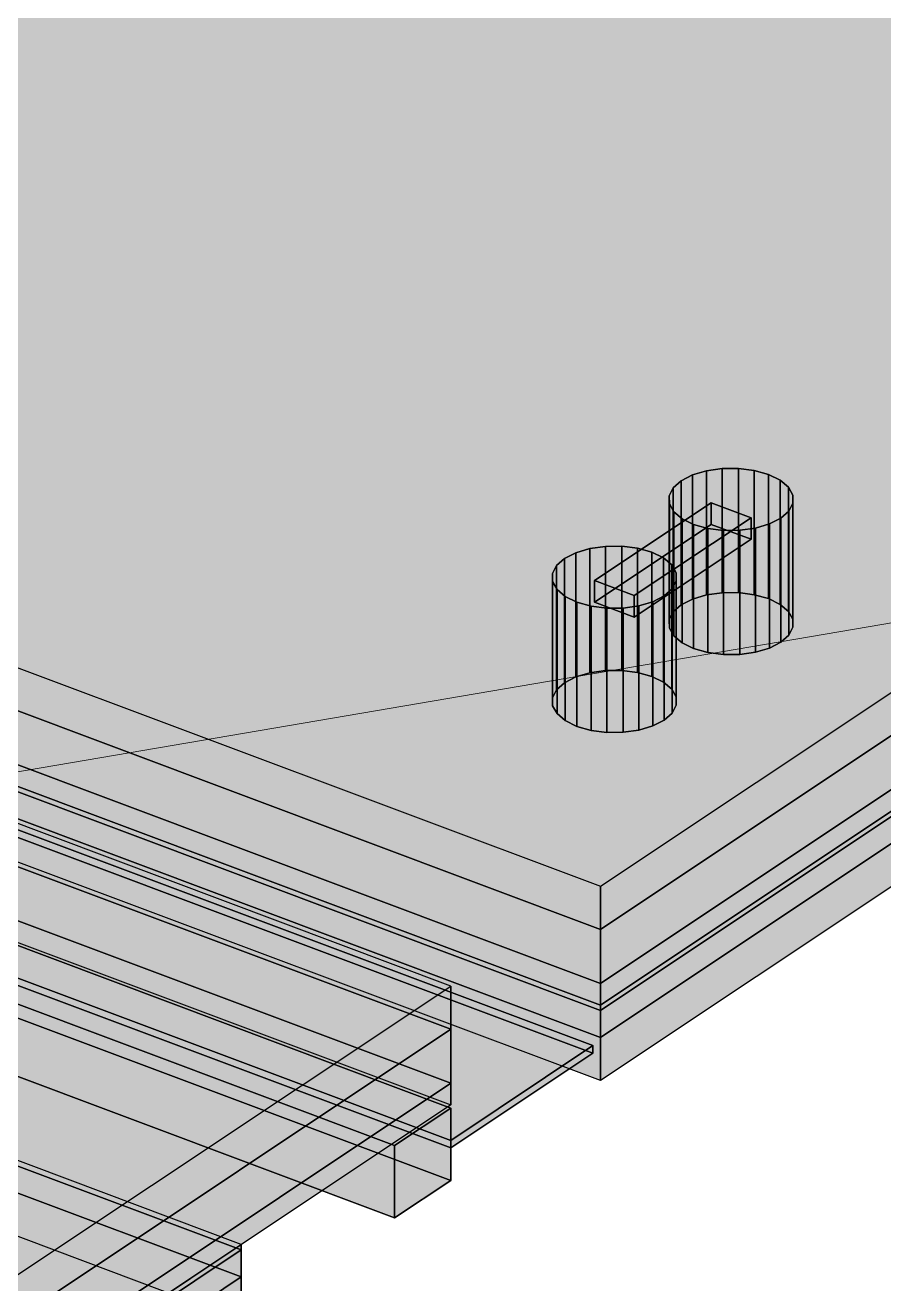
# Model space of a CAD drawing. Header units: millimetres. Extents: x 50 to 612415, y 2 to 4150.
# Drawn here: x 482185.7 to 482294.6, y 2358.4 to 2518 of the extents above; entities that cross this region are included whole.
import ezdxf

# ---------------------------------------------------------------- set-up
doc = ezdxf.new("R2010")
doc.units = ezdxf.units.MM
for name, color, linetype, lineweight in [('DIM', 7, 'Continuous', 13), ('HATCH', 8, 'Continuous', 9), ('OUTLINE', 7, 'Continuous', 25)]:
    doc.layers.add(name, color=color, linetype=linetype, lineweight=lineweight)

msp = doc.modelspace()

# ---------------------------------------------------------------- hatches: boundary and pattern name
at = {"layer": 'HATCH', "true_color": 0xccae87}
for points in [[(482298.283, 2725.114), (482068.857, 2479.976), (482315.568, 2446.764)], [(482315.568, 2441.286), (482068.857, 2474.497), (482298.283, 2719.636)], [(482300.534, 2717.001), (482057.131, 2475.999), (482670.601, 2511.306)], [(482300.534, 2710.153), (482057.131, 2469.151), (482670.601, 2504.458)], [(482670.601, 2504.458), (482057.131, 2469.151), (482300.534, 2710.153)], [(482300.534, 2707.413), (482057.131, 2466.412), (482670.601, 2501.719)], [(482670.601, 2501.719), (482057.131, 2466.412), (482300.534, 2707.413)], [(482300.534, 2706.729), (482057.131, 2465.727), (482670.601, 2501.034)], [(482670.601, 2501.034), (482057.131, 2465.727), (482300.534, 2706.729)], [(482300.534, 2703.305), (482057.131, 2462.303), (482670.601, 2497.61)], [(482670.601, 2497.61), (482057.131, 2462.303), (482300.534, 2703.305)], [(482670.601, 2492.132), (482057.131, 2456.825), (482300.534, 2697.826)], [(482057.131, 2475.999), (482668.613, 2511.028), (482670.601, 2511.306)], [(482057.131, 2475.999), (482666.837, 2510.502), (482668.613, 2511.028)], [(482057.131, 2475.999), (482665.393, 2509.764), (482666.837, 2510.502)], [(482664.381, 2508.865), (482665.393, 2509.764), (482057.131, 2475.999)], [(482664.381, 2508.865), (482057.131, 2475.999), (482059.194, 2476.078)], [(482664.381, 2508.865), (482059.194, 2476.078), (482061.259, 2476.022)], [(482664.381, 2508.865), (482061.259, 2476.022), (482063.293, 2475.831)], [(482664.381, 2508.865), (482063.293, 2475.831), (482065.259, 2475.51)], [(482664.381, 2508.865), (482065.259, 2475.51), (482067.124, 2475.062)], [(482664.381, 2508.865), (482067.124, 2475.062), (482068.857, 2474.497)], [(482663.869, 2507.865), (482664.381, 2508.865), (482068.857, 2474.497)], [(482663.869, 2507.865), (482068.857, 2474.497), (482315.568, 2441.286)], [(482057.131, 2469.151), (482668.613, 2504.18), (482670.601, 2504.458)], [(482670.601, 2504.458), (482668.613, 2504.18), (482057.131, 2469.151)], [(482057.131, 2469.151), (482666.837, 2503.654), (482668.613, 2504.18)], [(482668.613, 2504.18), (482666.837, 2503.654), (482057.131, 2469.151)], [(482057.131, 2469.151), (482665.393, 2502.916), (482666.837, 2503.654)], [(482666.837, 2503.654), (482665.393, 2502.916), (482057.131, 2469.151)], [(482664.381, 2502.017), (482665.393, 2502.916), (482057.131, 2469.151)], [(482057.131, 2469.151), (482665.393, 2502.916), (482664.381, 2502.017)], [(482664.381, 2502.017), (482057.131, 2469.151), (482059.194, 2469.23)], [(482059.194, 2469.23), (482057.131, 2469.151), (482664.381, 2502.017)], [(482057.131, 2466.412), (482668.613, 2501.441), (482670.601, 2501.719)], [(482670.601, 2501.719), (482668.613, 2501.441), (482057.131, 2466.412)], [(482061.259, 2469.174), (482059.194, 2469.23), (482664.381, 2502.017)], [(482664.381, 2502.017), (482059.194, 2469.23), (482061.259, 2469.174)], [(482063.293, 2468.983), (482061.259, 2469.174), (482664.381, 2502.017)], [(482664.381, 2502.017), (482061.259, 2469.174), (482063.293, 2468.983)], [(482664.381, 2502.017), (482063.293, 2468.983), (482065.259, 2468.662)], [(482065.259, 2468.662), (482063.293, 2468.983), (482664.381, 2502.017)], [(482664.381, 2502.017), (482065.259, 2468.662), (482067.124, 2468.214)], [(482067.124, 2468.214), (482065.259, 2468.662), (482664.381, 2502.017)], [(482664.381, 2502.017), (482067.124, 2468.214), (482068.857, 2467.649)], [(482068.857, 2467.649), (482067.124, 2468.214), (482664.381, 2502.017)], [(482663.869, 2501.017), (482664.381, 2502.017), (482068.857, 2467.649)], [(482068.857, 2467.649), (482664.381, 2502.017), (482663.869, 2501.017)], [(482057.131, 2466.412), (482666.837, 2500.915), (482668.613, 2501.441)], [(482668.613, 2501.441), (482666.837, 2500.915), (482057.131, 2466.412)], [(482057.131, 2465.727), (482668.613, 2500.756), (482670.601, 2501.034)], [(482670.601, 2501.034), (482668.613, 2500.756), (482057.131, 2465.727)], [(482057.131, 2466.412), (482665.393, 2500.177), (482666.837, 2500.915)], [(482666.837, 2500.915), (482665.393, 2500.177), (482057.131, 2466.412)], [(482057.131, 2465.727), (482666.837, 2500.23), (482668.613, 2500.756)], [(482668.613, 2500.756), (482666.837, 2500.23), (482057.131, 2465.727)], [(482057.131, 2465.727), (482665.393, 2499.492), (482666.837, 2500.23)], [(482666.837, 2500.23), (482665.393, 2499.492), (482057.131, 2465.727)], [(482664.381, 2499.278), (482665.393, 2500.177), (482057.131, 2466.412)], [(482057.131, 2466.412), (482665.393, 2500.177), (482664.381, 2499.278)], [(482663.869, 2501.017), (482068.857, 2467.649), (482315.568, 2434.438)], [(482315.568, 2434.438), (482068.857, 2467.649), (482663.869, 2501.017)], [(482664.381, 2498.593), (482665.393, 2499.492), (482057.131, 2465.727)], [(482057.131, 2465.727), (482665.393, 2499.492), (482664.381, 2498.593)], [(482664.381, 2499.278), (482057.131, 2466.412), (482059.194, 2466.491)], [(482059.194, 2466.491), (482057.131, 2466.412), (482664.381, 2499.278)], [(482664.381, 2498.593), (482057.131, 2465.727), (482059.194, 2465.806)], [(482059.194, 2465.806), (482057.131, 2465.727), (482664.381, 2498.593)], [(482061.259, 2466.435), (482059.194, 2466.491), (482664.381, 2499.278)], [(482664.381, 2499.278), (482059.194, 2466.491), (482061.259, 2466.435)], [(482061.259, 2465.75), (482059.194, 2465.806), (482664.381, 2498.593)], [(482664.381, 2498.593), (482059.194, 2465.806), (482061.259, 2465.75)], [(482063.293, 2466.244), (482061.259, 2466.435), (482664.381, 2499.278)], [(482664.381, 2499.278), (482061.259, 2466.435), (482063.293, 2466.244)], [(482063.293, 2465.559), (482061.259, 2465.75), (482664.381, 2498.593)], [(482664.381, 2498.593), (482061.259, 2465.75), (482063.293, 2465.559)], [(482664.381, 2499.278), (482063.293, 2466.244), (482065.259, 2465.922)], [(482065.259, 2465.922), (482063.293, 2466.244), (482664.381, 2499.278)], [(482664.381, 2498.593), (482063.293, 2465.559), (482065.259, 2465.238)], [(482065.259, 2465.238), (482063.293, 2465.559), (482664.381, 2498.593)], [(482664.381, 2499.278), (482065.259, 2465.922), (482067.124, 2465.475)], [(482067.124, 2465.475), (482065.259, 2465.922), (482664.381, 2499.278)], [(482664.381, 2498.593), (482065.259, 2465.238), (482067.124, 2464.79)], [(482067.124, 2464.79), (482065.259, 2465.238), (482664.381, 2498.593)], [(482664.381, 2499.278), (482067.124, 2465.475), (482068.857, 2464.91)], [(482068.857, 2464.91), (482067.124, 2465.475), (482664.381, 2499.278)], [(482664.381, 2498.593), (482067.124, 2464.79), (482068.857, 2464.225)], [(482068.857, 2464.225), (482067.124, 2464.79), (482664.381, 2498.593)], [(482068.857, 2464.91), (482664.381, 2499.278), (482663.869, 2498.278)], [(482664.381, 2499.278), (482068.857, 2464.91), (482315.568, 2431.699)], [(482664.381, 2498.593), (482068.857, 2464.225), (482315.568, 2431.014)], [(482315.568, 2431.014), (482068.857, 2464.225), (482664.381, 2498.593)], [(482057.131, 2462.303), (482668.613, 2497.332), (482670.601, 2497.61)], [(482670.601, 2497.61), (482668.613, 2497.332), (482057.131, 2462.303)], [(482057.131, 2462.303), (482666.837, 2496.806), (482668.613, 2497.332)], [(482668.613, 2497.332), (482666.837, 2496.806), (482057.131, 2462.303)], [(482315.568, 2431.699), (482068.857, 2464.91), (482663.869, 2498.278)], [(482057.131, 2462.303), (482665.393, 2496.068), (482666.837, 2496.806)], [(482666.837, 2496.806), (482665.393, 2496.068), (482057.131, 2462.303)], [(482664.381, 2495.169), (482665.393, 2496.068), (482057.131, 2462.303)], [(482057.131, 2462.303), (482665.393, 2496.068), (482664.381, 2495.169)], [(482664.381, 2495.169), (482057.131, 2462.303), (482059.194, 2462.382)], [(482059.194, 2462.382), (482057.131, 2462.303), (482664.381, 2495.169)], [(482061.259, 2462.326), (482059.194, 2462.382), (482664.381, 2495.169)], [(482664.381, 2495.169), (482059.194, 2462.382), (482061.259, 2462.326)], [(482063.293, 2462.135), (482061.259, 2462.326), (482664.381, 2495.169)], [(482664.381, 2495.169), (482061.259, 2462.326), (482063.293, 2462.135)], [(482664.381, 2495.169), (482063.293, 2462.135), (482065.259, 2461.814)], [(482065.259, 2461.814), (482063.293, 2462.135), (482664.381, 2495.169)], [(482664.381, 2495.169), (482065.259, 2461.814), (482067.124, 2461.366)], [(482067.124, 2461.366), (482065.259, 2461.814), (482664.381, 2495.169)], [(482664.381, 2495.169), (482067.124, 2461.366), (482068.857, 2460.801)], [(482068.857, 2460.801), (482067.124, 2461.366), (482664.381, 2495.169)], [(482664.381, 2495.169), (482068.857, 2460.801), (482315.568, 2427.59)], [(482315.568, 2427.59), (482068.857, 2460.801), (482664.381, 2495.169)], [(482670.601, 2492.132), (482668.613, 2491.854), (482057.131, 2456.825)], [(482668.613, 2491.854), (482666.837, 2491.328), (482057.131, 2456.825)], [(482666.837, 2491.328), (482665.393, 2490.59), (482057.131, 2456.825)], [(482057.131, 2456.825), (482665.393, 2490.59), (482664.381, 2489.69)], [(482059.194, 2456.904), (482057.131, 2456.825), (482664.381, 2489.69)], [(482061.259, 2456.847), (482059.194, 2456.904), (482664.381, 2489.69)], [(482063.293, 2456.657), (482061.259, 2456.847), (482664.381, 2489.69)], [(482065.259, 2456.335), (482063.293, 2456.657), (482664.381, 2489.69)], [(482067.124, 2455.888), (482065.259, 2456.335), (482664.381, 2489.69)], [(482068.857, 2455.323), (482067.124, 2455.888), (482664.381, 2489.69)], [(482315.568, 2422.112), (482068.857, 2455.323), (482664.381, 2489.69)], [(482068.857, 2479.976), (482258.635, 2408.809), (482315.568, 2446.764)], [(482068.857, 2474.497), (482258.635, 2403.33), (482315.568, 2441.286)], [(482315.568, 2441.286), (482258.635, 2403.33), (482068.857, 2474.497)], [(482182.724, 2358.201), (482239.657, 2396.157), (482049.879, 2467.324)], [(482068.857, 2467.649), (482258.635, 2396.482), (482315.568, 2434.438)], [(482315.568, 2434.438), (482258.635, 2396.482), (482068.857, 2467.649)], [(482068.857, 2464.91), (482258.635, 2393.743), (482315.568, 2431.699)], [(482315.568, 2431.699), (482258.635, 2393.743), (482068.857, 2464.91)], [(482068.857, 2464.225), (482258.635, 2393.058), (482315.568, 2431.014)], [(482315.568, 2431.014), (482258.635, 2393.058), (482068.857, 2464.225)], [(482182.724, 2352.723), (482239.657, 2390.678), (482049.879, 2461.845)], [(482049.879, 2461.845), (482239.657, 2390.678), (482182.724, 2352.723)], [(482068.857, 2460.801), (482258.635, 2389.634), (482315.568, 2427.59)], [(482315.568, 2427.59), (482258.635, 2389.634), (482068.857, 2460.801)], [(482182.724, 2345.875), (482239.657, 2383.83), (482049.879, 2454.997)], [(482049.879, 2454.997), (482239.657, 2383.83), (482182.724, 2345.875)], [(482315.568, 2422.112), (482258.635, 2384.156), (482068.857, 2455.323)], [(482049.879, 2452.258), (482239.657, 2381.091), (482182.724, 2343.136)], [(482182.724, 2343.136), (482213.088, 2363.379), (482010.658, 2439.29)], [(482182.724, 2342.451), (482213.088, 2362.694), (482010.658, 2438.605)], [(482010.658, 2438.605), (482213.088, 2362.694), (482182.724, 2342.451)], [(482182.724, 2339.027), (482213.088, 2359.27), (482010.658, 2435.181)], [(482010.658, 2435.181), (482213.088, 2359.27), (482182.724, 2339.027)], [(482010.658, 2429.703), (482213.088, 2353.791), (482182.724, 2333.548)]]:
    msp.add_hatch(color=43, dxfattribs=at).paths.add_polyline_path(points)
at = {"layer": 'HATCH', "true_color": 0xc0a47f}
for points in [[(482258.635, 2403.33), (482068.857, 2474.497), (482068.857, 2479.976), (482258.635, 2408.809)], [(482258.635, 2396.482), (482068.857, 2467.649), (482068.857, 2474.497), (482258.635, 2403.33)], [(482049.879, 2461.845), (482239.657, 2390.678), (482239.657, 2396.157), (482049.879, 2467.324)], [(482258.635, 2393.743), (482068.857, 2464.91), (482068.857, 2467.649), (482258.635, 2396.482)], [(482258.635, 2393.058), (482068.857, 2464.225), (482068.857, 2464.91), (482258.635, 2393.743)], [(482258.635, 2389.634), (482068.857, 2460.801), (482068.857, 2464.225), (482258.635, 2393.058)], [(482049.879, 2454.997), (482239.657, 2383.83), (482239.657, 2390.678), (482049.879, 2461.845)], [(482258.635, 2384.156), (482068.857, 2455.323), (482068.857, 2460.801), (482258.635, 2389.634)], [(482049.879, 2452.258), (482239.657, 2381.091), (482239.657, 2383.83), (482049.879, 2454.997)], [(482010.658, 2438.605), (482213.088, 2362.694), (482213.088, 2363.379), (482010.658, 2439.29)], [(482010.658, 2435.181), (482213.088, 2359.27), (482213.088, 2362.694), (482010.658, 2438.605)], [(482010.658, 2429.703), (482213.088, 2353.791), (482213.088, 2359.27), (482010.658, 2435.181)]]:
    msp.add_hatch(color=33, dxfattribs=at).paths.add_polyline_path(points)
at = {"layer": 'HATCH', "true_color": 0xb7bcc0}
for points in [[(482055.256, 2464.502), (482037.227, 2452.483), (482239.657, 2376.572)], [(482239.657, 2375.613), (482037.227, 2451.524), (482055.256, 2463.543)], [(482055.256, 2464.502), (482239.657, 2376.572), (482257.686, 2388.591)], [(482257.686, 2387.632), (482239.657, 2375.613), (482055.256, 2463.543)], [(482278.315, 2454.239), (482274.091, 2461.788), (482272.103, 2461.51)], [(482278.315, 2454.239), (482276.155, 2461.8), (482274.091, 2461.788)], [(482278.315, 2454.239), (482278.154, 2461.544), (482276.155, 2461.8)], [(482278.315, 2454.239), (482268.883, 2460.247), (482267.871, 2459.347)], [(482278.315, 2454.239), (482270.326, 2460.985), (482268.883, 2460.247)], [(482278.315, 2454.239), (482272.103, 2461.51), (482270.326, 2460.985)], [(482278.315, 2454.239), (482279.953, 2461.037), (482278.154, 2461.544)], [(482278.315, 2454.239), (482281.429, 2460.316), (482279.953, 2461.037)], [(482278.315, 2454.239), (482282.481, 2459.428), (482281.429, 2460.316)], [(482278.315, 2454.239), (482267.871, 2459.347), (482267.358, 2458.347)], [(482278.315, 2454.239), (482283.037, 2458.434), (482282.481, 2459.428)], [(482272.679, 2457.454), (482257.876, 2447.585), (482262.937, 2445.688)], [(482272.679, 2457.454), (482262.937, 2445.688), (482277.739, 2455.556)], [(482278.315, 2454.239), (482267.358, 2458.347), (482267.381, 2457.315)], [(482278.315, 2454.239), (482267.381, 2457.315), (482267.937, 2456.321)], [(482278.315, 2454.239), (482283.06, 2457.402), (482283.037, 2458.434)], [(482278.315, 2454.239), (482282.547, 2456.402), (482283.06, 2457.402)], [(482037.227, 2456.592), (482030.11, 2451.847), (482232.54, 2375.936)], [(482037.227, 2456.592), (482232.54, 2375.936), (482239.657, 2380.68)], [(482278.315, 2454.239), (482267.937, 2456.321), (482268.989, 2455.433)], [(482278.315, 2454.239), (482268.989, 2455.433), (482270.464, 2454.712)], [(482278.315, 2454.239), (482281.535, 2455.502), (482282.547, 2456.402)], [(482278.315, 2454.239), (482280.091, 2454.764), (482281.535, 2455.502)], [(482262.937, 2442.948), (482257.876, 2444.846), (482272.679, 2454.715)], [(482277.739, 2452.817), (482262.937, 2442.948), (482272.679, 2454.715)], [(482278.315, 2454.239), (482270.464, 2454.712), (482272.263, 2454.205)], [(482278.315, 2454.239), (482272.263, 2454.205), (482274.263, 2453.949)], [(482278.315, 2454.239), (482274.263, 2453.949), (482276.327, 2453.961)], [(482263.512, 2444.37), (482255.524, 2451.116), (482254.08, 2450.378)], [(482263.512, 2444.37), (482257.3, 2451.642), (482255.524, 2451.116)], [(482263.512, 2444.37), (482259.288, 2451.92), (482257.3, 2451.642)], [(482263.512, 2444.37), (482261.352, 2451.931), (482259.288, 2451.92)], [(482263.512, 2444.37), (482263.352, 2451.675), (482261.352, 2451.931)], [(482263.512, 2444.37), (482265.151, 2451.169), (482263.352, 2451.675)], [(482263.512, 2444.37), (482266.626, 2450.447), (482265.151, 2451.169)], [(482263.512, 2444.37), (482253.068, 2449.479), (482252.556, 2448.479)], [(482263.512, 2444.37), (482254.08, 2450.378), (482253.068, 2449.479)], [(482263.512, 2444.37), (482267.678, 2449.559), (482266.626, 2450.447)], [(482263.512, 2444.37), (482268.234, 2448.565), (482267.678, 2449.559)], [(482232.54, 2366.76), (482030.11, 2442.671), (482037.227, 2447.415)], [(482239.657, 2371.504), (482232.54, 2366.76), (482037.227, 2447.415)], [(482263.512, 2444.37), (482252.556, 2448.479), (482252.578, 2447.447)], [(482263.512, 2444.37), (482252.578, 2447.447), (482253.134, 2446.453)], [(482263.512, 2444.37), (482268.257, 2447.533), (482268.234, 2448.565)], [(482263.512, 2444.37), (482267.745, 2446.533), (482268.257, 2447.533)], [(482263.512, 2444.37), (482253.134, 2446.453), (482254.186, 2445.565)], [(482263.512, 2444.37), (482266.732, 2445.634), (482267.745, 2446.533)], [(482272.103, 2445.76), (482274.091, 2446.038), (482278.315, 2438.488)], [(482274.091, 2446.038), (482276.155, 2446.049), (482278.315, 2438.488)], [(482276.155, 2446.049), (482278.154, 2445.793), (482278.315, 2438.488)], [(482278.154, 2445.793), (482279.953, 2445.287), (482278.315, 2438.488)], [(482263.512, 2444.37), (482254.186, 2445.565), (482255.662, 2444.843)], [(482263.512, 2444.37), (482255.662, 2444.843), (482257.461, 2444.337)], [(482263.512, 2444.37), (482257.461, 2444.337), (482259.46, 2444.081)], [(482263.512, 2444.37), (482259.46, 2444.081), (482261.524, 2444.092)], [(482263.512, 2444.37), (482265.289, 2444.896), (482266.732, 2445.634)], [(482267.871, 2443.597), (482268.883, 2444.496), (482278.315, 2438.488)], [(482268.883, 2444.496), (482270.326, 2445.234), (482278.315, 2438.488)], [(482270.326, 2445.234), (482272.103, 2445.76), (482278.315, 2438.488)], [(482279.953, 2445.287), (482281.429, 2444.565), (482278.315, 2438.488)], [(482281.429, 2444.565), (482282.481, 2443.677), (482278.315, 2438.488)], [(482267.358, 2442.597), (482267.871, 2443.597), (482278.315, 2438.488)], [(482267.381, 2441.565), (482267.358, 2442.597), (482278.315, 2438.488)], [(482282.481, 2443.677), (482283.037, 2442.683), (482278.315, 2438.488)], [(482283.037, 2442.683), (482283.06, 2441.651), (482278.315, 2438.488)], [(482267.937, 2440.571), (482267.381, 2441.565), (482278.315, 2438.488)], [(482283.06, 2441.651), (482282.547, 2440.651), (482278.315, 2438.488)], [(482268.989, 2439.683), (482267.937, 2440.571), (482278.315, 2438.488)], [(482270.464, 2438.961), (482268.989, 2439.683), (482278.315, 2438.488)], [(482282.547, 2440.651), (482281.535, 2439.752), (482278.315, 2438.488)], [(482281.535, 2439.752), (482280.091, 2439.014), (482278.315, 2438.488)], [(482272.263, 2438.455), (482270.464, 2438.961), (482278.315, 2438.488)], [(482274.263, 2438.199), (482272.263, 2438.455), (482278.315, 2438.488)], [(482276.327, 2438.21), (482274.263, 2438.199), (482278.315, 2438.488)], [(482253.068, 2433.728), (482254.08, 2434.628), (482263.512, 2428.62)], [(482254.08, 2434.628), (482255.524, 2435.366), (482263.512, 2428.62)], [(482255.524, 2435.366), (482257.3, 2435.891), (482263.512, 2428.62)], [(482257.3, 2435.891), (482259.288, 2436.17), (482263.512, 2428.62)], [(482259.288, 2436.17), (482261.352, 2436.181), (482263.512, 2428.62)], [(482261.352, 2436.181), (482263.352, 2435.925), (482263.512, 2428.62)], [(482263.352, 2435.925), (482265.151, 2435.419), (482263.512, 2428.62)], [(482265.151, 2435.419), (482266.626, 2434.697), (482263.512, 2428.62)], [(482266.626, 2434.697), (482267.678, 2433.809), (482263.512, 2428.62)], [(482252.556, 2432.728), (482253.068, 2433.728), (482263.512, 2428.62)], [(482267.678, 2433.809), (482268.234, 2432.815), (482263.512, 2428.62)], [(482252.578, 2431.696), (482252.556, 2432.728), (482263.512, 2428.62)], [(482253.134, 2430.702), (482252.578, 2431.696), (482263.512, 2428.62)], [(482268.234, 2432.815), (482268.257, 2431.783), (482263.512, 2428.62)], [(482268.257, 2431.783), (482267.745, 2430.783), (482263.512, 2428.62)], [(482254.186, 2429.814), (482253.134, 2430.702), (482263.512, 2428.62)], [(482255.662, 2429.093), (482254.186, 2429.814), (482263.512, 2428.62)], [(482267.745, 2430.783), (482266.732, 2429.883), (482263.512, 2428.62)], [(482266.732, 2429.883), (482265.289, 2429.146), (482263.512, 2428.62)], [(482257.461, 2428.586), (482255.662, 2429.093), (482263.512, 2428.62)], [(482259.46, 2428.33), (482257.461, 2428.586), (482263.512, 2428.62)], [(482261.524, 2428.342), (482259.46, 2428.33), (482263.512, 2428.62)]]:
    msp.add_hatch(color=9, dxfattribs=at).paths.add_polyline_path(points)
at = {"layer": 'HATCH', "true_color": 0xacb1b5}
for points in [[(482257.686, 2387.632), (482055.256, 2463.543), (482055.256, 2464.502), (482257.686, 2388.591)], [(482277.739, 2452.817), (482272.679, 2454.715), (482272.679, 2457.454), (482277.739, 2455.556)], [(482239.657, 2371.504), (482037.227, 2447.415), (482037.227, 2456.592), (482239.657, 2380.68)], [(482037.227, 2451.524), (482239.657, 2375.613), (482239.657, 2376.572), (482037.227, 2452.483)], [(482030.11, 2442.671), (482232.54, 2366.76), (482232.54, 2375.936), (482030.11, 2451.847)], [(482257.876, 2444.846), (482262.937, 2442.948), (482262.937, 2445.688), (482257.876, 2447.585)]]:
    msp.add_hatch(color=253, dxfattribs=at).paths.add_polyline_path(points)
at = {"layer": 'HATCH', "true_color": 0xaeb3b7}
for points in [[(482274.091, 2446.038), (482272.103, 2445.76), (482272.103, 2461.51), (482274.091, 2461.788)], [(482278.154, 2445.793), (482276.155, 2446.049), (482276.155, 2461.8), (482278.154, 2461.544)], [(482272.263, 2438.455), (482274.263, 2438.199), (482274.263, 2453.949), (482272.263, 2454.205)], [(482276.327, 2438.21), (482278.315, 2438.488), (482278.315, 2454.239), (482276.327, 2453.961)], [(482259.288, 2436.17), (482257.3, 2435.891), (482257.3, 2451.642), (482259.288, 2451.92)], [(482263.352, 2435.925), (482261.352, 2436.181), (482261.352, 2451.931), (482263.352, 2451.675)], [(482257.461, 2428.586), (482259.46, 2428.33), (482259.46, 2444.081), (482257.461, 2444.337)], [(482261.524, 2428.342), (482263.512, 2428.62), (482263.512, 2444.37), (482261.524, 2444.092)]]:
    msp.add_hatch(color=253, dxfattribs=at).paths.add_polyline_path(points)
at = {"layer": 'HATCH', "true_color": 0xaeb4b7}
for points in [[(482276.155, 2446.049), (482274.091, 2446.038), (482274.091, 2461.788), (482276.155, 2461.8)], [(482274.263, 2438.199), (482276.327, 2438.21), (482276.327, 2453.961), (482274.263, 2453.949)], [(482261.352, 2436.181), (482259.288, 2436.17), (482259.288, 2451.92), (482261.352, 2451.931)], [(482259.46, 2428.33), (482261.524, 2428.342), (482261.524, 2444.092), (482259.46, 2444.081)]]:
    msp.add_hatch(color=253, dxfattribs=at).paths.add_polyline_path(points)
at = {"layer": 'HATCH', "true_color": 0xa8aeb1}
for points in [[(482268.883, 2444.496), (482267.871, 2443.597), (482267.871, 2459.347), (482268.883, 2460.247)], [(482281.535, 2439.752), (482282.547, 2440.651), (482282.547, 2456.402), (482281.535, 2455.502)], [(482254.08, 2434.628), (482253.068, 2433.728), (482253.068, 2449.479), (482254.08, 2450.378)], [(482266.732, 2429.883), (482267.745, 2430.783), (482267.745, 2446.533), (482266.732, 2445.634)]]:
    msp.add_hatch(color=253, dxfattribs=at).paths.add_polyline_path(points)
at = {"layer": 'HATCH', "true_color": 0xabb0b4}
for points in [[(482270.326, 2445.234), (482268.883, 2444.496), (482268.883, 2460.247), (482270.326, 2460.985)], [(482281.429, 2444.565), (482279.953, 2445.287), (482279.953, 2461.037), (482281.429, 2460.316)], [(482268.989, 2439.683), (482270.464, 2438.961), (482270.464, 2454.712), (482268.989, 2455.433)], [(482280.091, 2439.014), (482281.535, 2439.752), (482281.535, 2455.502), (482280.091, 2454.764)], [(482255.524, 2435.366), (482254.08, 2434.628), (482254.08, 2450.378), (482255.524, 2451.116)], [(482266.626, 2434.697), (482265.151, 2435.419), (482265.151, 2451.169), (482266.626, 2450.447)], [(482254.186, 2429.814), (482255.662, 2429.093), (482255.662, 2444.843), (482254.186, 2445.565)], [(482265.289, 2429.146), (482266.732, 2429.883), (482266.732, 2445.634), (482265.289, 2444.896)]]:
    msp.add_hatch(color=253, dxfattribs=at).paths.add_polyline_path(points)
at = {"layer": 'HATCH', "true_color": 0xadb2b6}
for points in [[(482272.103, 2445.76), (482270.326, 2445.234), (482270.326, 2460.985), (482272.103, 2461.51)], [(482279.953, 2445.287), (482278.154, 2445.793), (482278.154, 2461.544), (482279.953, 2461.037)], [(482270.464, 2438.961), (482272.263, 2438.455), (482272.263, 2454.205), (482270.464, 2454.712)], [(482278.315, 2438.488), (482280.091, 2439.014), (482280.091, 2454.764), (482278.315, 2454.239)], [(482257.3, 2435.891), (482255.524, 2435.366), (482255.524, 2451.116), (482257.3, 2451.642)], [(482265.151, 2435.419), (482263.352, 2435.925), (482263.352, 2451.675), (482265.151, 2451.169)], [(482255.662, 2429.093), (482257.461, 2428.586), (482257.461, 2444.337), (482255.662, 2444.843)], [(482263.512, 2428.62), (482265.289, 2429.146), (482265.289, 2444.896), (482263.512, 2444.37)]]:
    msp.add_hatch(color=253, dxfattribs=at).paths.add_polyline_path(points)
at = {"layer": 'HATCH', "true_color": 0xa9aeb1}
for points in [[(482282.481, 2443.677), (482281.429, 2444.565), (482281.429, 2460.316), (482282.481, 2459.428)], [(482267.937, 2440.571), (482268.989, 2439.683), (482268.989, 2455.433), (482267.937, 2456.321)], [(482267.678, 2433.809), (482266.626, 2434.697), (482266.626, 2450.447), (482267.678, 2449.559)], [(482253.134, 2430.702), (482254.186, 2429.814), (482254.186, 2445.565), (482253.134, 2446.453)]]:
    msp.add_hatch(color=253, dxfattribs=at).paths.add_polyline_path(points)
at = {"layer": 'HATCH', "true_color": 0xa6abae}
for points in [[(482267.871, 2443.597), (482267.358, 2442.597), (482267.358, 2458.347), (482267.871, 2459.347)], [(482283.037, 2442.683), (482282.481, 2443.677), (482282.481, 2459.428), (482283.037, 2458.434)], [(482267.381, 2441.565), (482267.937, 2440.571), (482267.937, 2456.321), (482267.381, 2457.315)], [(482282.547, 2440.651), (482283.06, 2441.651), (482283.06, 2457.402), (482282.547, 2456.402)], [(482253.068, 2433.728), (482252.556, 2432.728), (482252.556, 2448.479), (482253.068, 2449.479)], [(482268.234, 2432.815), (482267.678, 2433.809), (482267.678, 2449.559), (482268.234, 2448.565)], [(482252.578, 2431.696), (482253.134, 2430.702), (482253.134, 2446.453), (482252.578, 2447.447)], [(482267.745, 2430.783), (482268.257, 2431.783), (482268.257, 2447.533), (482267.745, 2446.533)]]:
    msp.add_hatch(color=253, dxfattribs=at).paths.add_polyline_path(points)
at = {"layer": 'HATCH', "true_color": 0xaaafb2}
for points in [[(482272.679, 2454.715), (482257.876, 2444.846), (482257.876, 2447.585), (482272.679, 2457.454)], [(482262.937, 2442.948), (482277.739, 2452.817), (482277.739, 2455.556), (482262.937, 2445.688)], [(482239.657, 2375.613), (482257.686, 2387.632), (482257.686, 2388.591), (482239.657, 2376.572)], [(482232.54, 2366.76), (482239.657, 2371.504), (482239.657, 2380.68), (482232.54, 2375.936)]]:
    msp.add_hatch(color=253, dxfattribs=at).paths.add_polyline_path(points)
at = {"layer": 'HATCH', "true_color": 0xa3a8ab}
for points in [[(482267.358, 2442.597), (482267.381, 2441.565), (482267.381, 2457.315), (482267.358, 2458.347)], [(482283.06, 2441.651), (482283.037, 2442.683), (482283.037, 2458.434), (482283.06, 2457.402)], [(482252.556, 2432.728), (482252.578, 2431.696), (482252.578, 2447.447), (482252.556, 2448.479)], [(482268.257, 2431.783), (482268.234, 2432.815), (482268.234, 2448.565), (482268.257, 2447.533)]]:
    msp.add_hatch(color=253, dxfattribs=at).paths.add_polyline_path(points)
at = {"layer": 'HATCH', "true_color": 0xbda27d}
for points in [[(482315.568, 2441.286), (482258.635, 2403.33), (482258.635, 2408.809), (482315.568, 2446.764)], [(482315.568, 2434.438), (482258.635, 2396.482), (482258.635, 2403.33), (482315.568, 2441.286)], [(482315.568, 2431.699), (482258.635, 2393.743), (482258.635, 2396.482), (482315.568, 2434.438)], [(482315.568, 2431.014), (482258.635, 2393.058), (482258.635, 2393.743), (482315.568, 2431.699)], [(482315.568, 2427.59), (482258.635, 2389.634), (482258.635, 2393.058), (482315.568, 2431.014)], [(482315.568, 2422.112), (482258.635, 2384.156), (482258.635, 2389.634), (482315.568, 2427.59)], [(482239.657, 2390.678), (482182.724, 2352.723), (482182.724, 2358.201), (482239.657, 2396.157)], [(482239.657, 2383.83), (482182.724, 2345.875), (482182.724, 2352.723), (482239.657, 2390.678)], [(482239.657, 2381.091), (482182.724, 2343.136), (482182.724, 2345.875), (482239.657, 2383.83)], [(482213.088, 2362.694), (482182.724, 2342.451), (482182.724, 2343.136), (482213.088, 2363.379)], [(482213.088, 2359.27), (482182.724, 2339.027), (482182.724, 2342.451), (482213.088, 2362.694)], [(482213.088, 2353.791), (482182.724, 2333.548), (482182.724, 2339.027), (482213.088, 2359.27)]]:
    msp.add_hatch(color=33, dxfattribs=at).paths.add_polyline_path(points)

# ---------------------------------------------------------------- linework, layer by layer
at = {"layer": 'DIM'}
msp.add_lwpolyline([(482141.17, 2415.867), (484800, 2870), (484900, 2870)], dxfattribs=at)
at = {"layer": 'OUTLINE', "color": 139, "true_color": 0x42544a}
for p, q in [((482068.857, 2479.976), (482258.635, 2408.809)), ((482068.857, 2479.976), (482258.635, 2408.809)), ((482068.857, 2474.497), (482258.635, 2403.33)), ((482068.857, 2474.497), (482258.635, 2403.33)), ((482258.635, 2403.33), (482068.857, 2474.497)), ((482258.635, 2403.33), (482068.857, 2474.497)), ((482239.657, 2396.157), (482049.879, 2467.324)), ((482239.657, 2396.157), (482049.879, 2467.324)), ((482068.857, 2467.649), (482258.635, 2396.482)), ((482258.635, 2396.482), (482068.857, 2467.649)), ((482068.857, 2467.649), (482258.635, 2396.482)), ((482258.635, 2396.482), (482068.857, 2467.649)), ((482055.256, 2464.502), (482257.686, 2388.591)), ((482257.686, 2388.591), (482055.256, 2464.502)), ((482257.686, 2387.632), (482055.256, 2463.543)), ((482055.256, 2463.543), (482257.686, 2387.632)), ((482068.857, 2464.91), (482258.635, 2393.743)), ((482258.635, 2393.743), (482068.857, 2464.91)), ((482068.857, 2464.91), (482258.635, 2393.743)), ((482258.635, 2393.743), (482068.857, 2464.91)), ((482068.857, 2464.225), (482258.635, 2393.058)), ((482258.635, 2393.058), (482068.857, 2464.225)), ((482068.857, 2464.225), (482258.635, 2393.058)), ((482258.635, 2393.058), (482068.857, 2464.225)), ((482239.657, 2390.678), (482049.879, 2461.845)), ((482049.879, 2461.845), (482239.657, 2390.678)), ((482239.657, 2390.678), (482049.879, 2461.845)), ((482049.879, 2461.845), (482239.657, 2390.678)), ((482272.103, 2461.51), (482274.091, 2461.788)), ((482274.091, 2461.788), (482272.103, 2461.51)), ((482274.091, 2461.788), (482276.155, 2461.8)), ((482276.155, 2461.8), (482274.091, 2461.788)), ((482274.091, 2446.038), (482274.091, 2461.788)), ((482274.091, 2461.788), (482274.091, 2446.038)), ((482276.155, 2461.8), (482276.155, 2446.049)), ((482276.155, 2446.049), (482276.155, 2461.8)), ((482276.155, 2461.8), (482278.154, 2461.544)), ((482278.154, 2461.544), (482276.155, 2461.8)), ((482068.857, 2460.801), (482258.635, 2389.634)), ((482068.857, 2460.801), (482258.635, 2389.634)), ((482258.635, 2389.634), (482068.857, 2460.801)), ((482258.635, 2389.634), (482068.857, 2460.801)), ((482267.871, 2459.347), (482268.883, 2460.247)), ((482268.883, 2460.247), (482267.871, 2459.347)), ((482268.883, 2460.247), (482270.326, 2460.985)), ((482270.326, 2460.985), (482268.883, 2460.247)), ((482268.883, 2444.496), (482268.883, 2460.247)), ((482268.883, 2460.247), (482268.883, 2444.496)), ((482270.326, 2460.985), (482272.103, 2461.51)), ((482272.103, 2461.51), (482270.326, 2460.985)), ((482270.326, 2445.234), (482270.326, 2460.985)), ((482270.326, 2460.985), (482270.326, 2445.234)), ((482272.103, 2445.76), (482272.103, 2461.51)), ((482272.103, 2461.51), (482272.103, 2445.76)), ((482278.154, 2461.544), (482278.154, 2445.793)), ((482278.154, 2445.793), (482278.154, 2461.544)), ((482278.154, 2461.544), (482279.953, 2461.037)), ((482279.953, 2461.037), (482278.154, 2461.544)), ((482279.953, 2461.037), (482279.953, 2445.287)), ((482279.953, 2445.287), (482279.953, 2461.037)), ((482279.953, 2461.037), (482281.429, 2460.316)), ((482281.429, 2460.316), (482279.953, 2461.037)), ((482281.429, 2460.316), (482281.429, 2444.565)), ((482281.429, 2444.565), (482281.429, 2460.316)), ((482281.429, 2460.316), (482282.481, 2459.428)), ((482282.481, 2459.428), (482281.429, 2460.316)), ((482267.358, 2458.347), (482267.871, 2459.347)), ((482267.871, 2459.347), (482267.358, 2458.347)), ((482267.871, 2443.597), (482267.871, 2459.347)), ((482267.871, 2459.347), (482267.871, 2443.597)), ((482282.481, 2459.428), (482282.481, 2443.677)), ((482282.481, 2443.677), (482282.481, 2459.428)), ((482282.481, 2459.428), (482283.037, 2458.434)), ((482283.037, 2458.434), (482282.481, 2459.428)), ((482257.876, 2447.585), (482272.679, 2457.454)), ((482272.679, 2457.454), (482257.876, 2447.585)), ((482267.358, 2442.597), (482267.358, 2458.347)), ((482267.381, 2457.315), (482267.358, 2458.347)), ((482267.358, 2458.347), (482267.358, 2442.597)), ((482267.358, 2458.347), (482267.381, 2457.315)), ((482267.381, 2441.565), (482267.381, 2457.315)), ((482267.937, 2456.321), (482267.381, 2457.315)), ((482267.381, 2457.315), (482267.381, 2441.565)), ((482267.381, 2457.315), (482267.937, 2456.321)), ((482272.679, 2454.715), (482272.679, 2457.454)), ((482272.679, 2457.454), (482277.739, 2455.556)), ((482272.679, 2457.454), (482272.679, 2454.715)), ((482277.739, 2455.556), (482272.679, 2457.454)), ((482283.06, 2457.402), (482282.547, 2456.402)), ((482282.547, 2456.402), (482283.06, 2457.402)), ((482283.037, 2458.434), (482283.037, 2442.683)), ((482283.037, 2442.683), (482283.037, 2458.434)), ((482283.037, 2458.434), (482283.06, 2457.402)), ((482283.06, 2457.402), (482283.037, 2458.434)), ((482283.06, 2457.402), (482283.06, 2441.651)), ((482283.06, 2441.651), (482283.06, 2457.402)), ((482037.227, 2456.592), (482239.657, 2380.68)), ((482239.657, 2380.68), (482037.227, 2456.592)), ((482262.937, 2445.688), (482277.739, 2455.556)), ((482277.739, 2455.556), (482262.937, 2445.688)), ((482267.937, 2440.571), (482267.937, 2456.321)), ((482268.989, 2455.433), (482267.937, 2456.321)), ((482267.937, 2456.321), (482267.937, 2440.571)), ((482267.937, 2456.321), (482268.989, 2455.433)), ((482268.989, 2439.683), (482268.989, 2455.433)), ((482270.464, 2454.712), (482268.989, 2455.433)), ((482268.989, 2455.433), (482268.989, 2439.683)), ((482268.989, 2455.433), (482270.464, 2454.712)), ((482277.739, 2455.556), (482277.739, 2452.817)), ((482277.739, 2452.817), (482277.739, 2455.556)), ((482281.535, 2455.502), (482280.091, 2454.764)), ((482280.091, 2454.764), (482281.535, 2455.502)), ((482282.547, 2456.402), (482281.535, 2455.502)), ((482281.535, 2455.502), (482282.547, 2456.402)), ((482281.535, 2455.502), (482281.535, 2439.752)), ((482281.535, 2439.752), (482281.535, 2455.502)), ((482282.547, 2456.402), (482282.547, 2440.651)), ((482282.547, 2440.651), (482282.547, 2456.402)), ((482239.657, 2383.83), (482049.879, 2454.997)), ((482049.879, 2454.997), (482239.657, 2383.83)), ((482239.657, 2383.83), (482049.879, 2454.997)), ((482049.879, 2454.997), (482239.657, 2383.83)), ((482258.635, 2384.156), (482068.857, 2455.323)), ((482258.635, 2384.156), (482068.857, 2455.323)), ((482272.679, 2454.715), (482257.876, 2444.846)), ((482257.876, 2444.846), (482272.679, 2454.715)), ((482270.464, 2438.961), (482270.464, 2454.712)), ((482272.263, 2454.205), (482270.464, 2454.712)), ((482270.464, 2454.712), (482270.464, 2438.961)), ((482270.464, 2454.712), (482272.263, 2454.205)), ((482272.263, 2438.455), (482272.263, 2454.205)), ((482274.263, 2453.949), (482272.263, 2454.205)), ((482272.263, 2454.205), (482272.263, 2438.455)), ((482272.263, 2454.205), (482274.263, 2453.949)), ((482277.739, 2452.817), (482272.679, 2454.715)), ((482272.679, 2454.715), (482277.739, 2452.817)), ((482276.327, 2453.961), (482274.263, 2453.949)), ((482274.263, 2453.949), (482276.327, 2453.961)), ((482274.263, 2438.199), (482274.263, 2453.949)), ((482274.263, 2453.949), (482274.263, 2438.199)), ((482278.315, 2454.239), (482276.327, 2453.961)), ((482276.327, 2453.961), (482278.315, 2454.239)), ((482276.327, 2453.961), (482276.327, 2438.21)), ((482276.327, 2438.21), (482276.327, 2453.961)), ((482280.091, 2454.764), (482278.315, 2454.239)), ((482278.315, 2454.239), (482280.091, 2454.764)), ((482278.315, 2454.239), (482278.315, 2438.488)), ((482278.315, 2438.488), (482278.315, 2454.239)), ((482280.091, 2454.764), (482280.091, 2439.014)), ((482280.091, 2439.014), (482280.091, 2454.764)), ((482037.227, 2452.483), (482239.657, 2376.572)), ((482239.657, 2376.572), (482037.227, 2452.483)), ((482049.879, 2452.258), (482239.657, 2381.091)), ((482049.879, 2452.258), (482239.657, 2381.091)), ((482277.739, 2452.817), (482262.937, 2442.948)), ((482262.937, 2442.948), (482277.739, 2452.817)), ((482030.11, 2451.847), (482232.54, 2375.936)), ((482232.54, 2375.936), (482030.11, 2451.847)), ((482239.657, 2375.613), (482037.227, 2451.524)), ((482037.227, 2451.524), (482239.657, 2375.613)), ((482254.08, 2450.378), (482255.524, 2451.116)), ((482255.524, 2451.116), (482254.08, 2450.378)), ((482255.524, 2451.116), (482257.3, 2451.642)), ((482257.3, 2451.642), (482255.524, 2451.116)), ((482255.524, 2435.366), (482255.524, 2451.116)), ((482255.524, 2451.116), (482255.524, 2435.366)), ((482257.3, 2451.642), (482259.288, 2451.92)), ((482259.288, 2451.92), (482257.3, 2451.642)), ((482257.3, 2435.891), (482257.3, 2451.642)), ((482257.3, 2451.642), (482257.3, 2435.891)), ((482259.288, 2451.92), (482261.352, 2451.931)), ((482261.352, 2451.931), (482259.288, 2451.92)), ((482259.288, 2436.17), (482259.288, 2451.92)), ((482259.288, 2451.92), (482259.288, 2436.17)), ((482261.352, 2451.931), (482261.352, 2436.181)), ((482261.352, 2436.181), (482261.352, 2451.931)), ((482261.352, 2451.931), (482263.352, 2451.675)), ((482263.352, 2451.675), (482261.352, 2451.931)), ((482263.352, 2451.675), (482263.352, 2435.925)), ((482263.352, 2435.925), (482263.352, 2451.675)), ((482263.352, 2451.675), (482265.151, 2451.169)), ((482265.151, 2451.169), (482263.352, 2451.675)), ((482265.151, 2451.169), (482265.151, 2435.419)), ((482265.151, 2435.419), (482265.151, 2451.169)), ((482265.151, 2451.169), (482266.626, 2450.447)), ((482266.626, 2450.447), (482265.151, 2451.169)), ((482252.556, 2448.479), (482253.068, 2449.479)), ((482253.068, 2449.479), (482252.556, 2448.479)), ((482253.068, 2449.479), (482254.08, 2450.378)), ((482254.08, 2450.378), (482253.068, 2449.479)), ((482253.068, 2433.728), (482253.068, 2449.479)), ((482253.068, 2449.479), (482253.068, 2433.728)), ((482254.08, 2434.628), (482254.08, 2450.378)), ((482254.08, 2450.378), (482254.08, 2434.628)), ((482266.626, 2450.447), (482266.626, 2434.697)), ((482266.626, 2434.697), (482266.626, 2450.447)), ((482266.626, 2450.447), (482267.678, 2449.559)), ((482267.678, 2449.559), (482266.626, 2450.447)), ((482267.678, 2449.559), (482267.678, 2433.809)), ((482267.678, 2433.809), (482267.678, 2449.559)), ((482267.678, 2449.559), (482268.234, 2448.565)), ((482268.234, 2448.565), (482267.678, 2449.559)), ((482239.657, 2371.504), (482037.227, 2447.415)), ((482037.227, 2447.415), (482239.657, 2371.504)), ((482252.556, 2432.728), (482252.556, 2448.479)), ((482252.578, 2447.447), (482252.556, 2448.479)), ((482252.556, 2448.479), (482252.556, 2432.728)), ((482252.556, 2448.479), (482252.578, 2447.447)), ((482252.578, 2431.696), (482252.578, 2447.447)), ((482253.134, 2446.453), (482252.578, 2447.447)), ((482252.578, 2447.447), (482252.578, 2431.696)), ((482252.578, 2447.447), (482253.134, 2446.453)), ((482257.876, 2444.846), (482257.876, 2447.585)), ((482257.876, 2447.585), (482262.937, 2445.688)), ((482262.937, 2445.688), (482257.876, 2447.585)), ((482257.876, 2447.585), (482257.876, 2444.846)), ((482268.257, 2447.533), (482267.745, 2446.533)), ((482267.745, 2446.533), (482268.257, 2447.533)), ((482268.234, 2448.565), (482268.234, 2432.815)), ((482268.234, 2432.815), (482268.234, 2448.565)), ((482268.234, 2448.565), (482268.257, 2447.533)), ((482268.257, 2447.533), (482268.234, 2448.565)), ((482268.257, 2447.533), (482268.257, 2431.783)), ((482268.257, 2431.783), (482268.257, 2447.533)), ((482253.134, 2430.702), (482253.134, 2446.453)), ((482254.186, 2445.565), (482253.134, 2446.453)), ((482253.134, 2446.453), (482253.134, 2430.702)), ((482253.134, 2446.453), (482254.186, 2445.565)), ((482258.635, 2408.809), (482315.568, 2446.764)), ((482258.635, 2408.809), (482315.568, 2446.764)), ((482267.745, 2446.533), (482266.732, 2445.634)), ((482266.732, 2445.634), (482267.745, 2446.533)), ((482267.745, 2446.533), (482267.745, 2430.783)), ((482267.745, 2430.783), (482267.745, 2446.533)), ((482272.103, 2445.76), (482274.091, 2446.038)), ((482274.091, 2446.038), (482272.103, 2445.76)), ((482274.091, 2446.038), (482276.155, 2446.049)), ((482276.155, 2446.049), (482274.091, 2446.038)), ((482276.155, 2446.049), (482278.154, 2445.793)), ((482278.154, 2445.793), (482276.155, 2446.049)), ((482278.154, 2445.793), (482279.953, 2445.287)), ((482279.953, 2445.287), (482278.154, 2445.793)), ((482254.186, 2429.814), (482254.186, 2445.565)), ((482255.662, 2444.843), (482254.186, 2445.565)), ((482254.186, 2445.565), (482254.186, 2429.814)), ((482254.186, 2445.565), (482255.662, 2444.843)), ((482255.662, 2429.093), (482255.662, 2444.843)), ((482257.461, 2444.337), (482255.662, 2444.843)), ((482255.662, 2444.843), (482255.662, 2429.093)), ((482255.662, 2444.843), (482257.461, 2444.337)), ((482257.461, 2428.586), (482257.461, 2444.337)), ((482259.46, 2444.081), (482257.461, 2444.337)), ((482257.461, 2444.337), (482257.461, 2428.586)), ((482257.461, 2444.337), (482259.46, 2444.081)), ((482262.937, 2442.948), (482257.876, 2444.846)), ((482257.876, 2444.846), (482262.937, 2442.948)), ((482263.512, 2444.37), (482261.524, 2444.092)), ((482261.524, 2444.092), (482263.512, 2444.37)), ((482262.937, 2445.688), (482262.937, 2442.948)), ((482262.937, 2442.948), (482262.937, 2445.688)), ((482265.289, 2444.896), (482263.512, 2444.37)), ((482263.512, 2444.37), (482265.289, 2444.896)), ((482263.512, 2444.37), (482263.512, 2428.62)), ((482263.512, 2428.62), (482263.512, 2444.37)), ((482266.732, 2445.634), (482265.289, 2444.896)), ((482265.289, 2444.896), (482266.732, 2445.634)), ((482265.289, 2444.896), (482265.289, 2429.146)), ((482265.289, 2429.146), (482265.289, 2444.896)), ((482266.732, 2445.634), (482266.732, 2429.883)), ((482266.732, 2429.883), (482266.732, 2445.634)), ((482267.871, 2443.597), (482268.883, 2444.496)), ((482268.883, 2444.496), (482267.871, 2443.597)), ((482268.883, 2444.496), (482270.326, 2445.234)), ((482270.326, 2445.234), (482268.883, 2444.496)), ((482270.326, 2445.234), (482272.103, 2445.76)), ((482272.103, 2445.76), (482270.326, 2445.234)), ((482279.953, 2445.287), (482281.429, 2444.565)), ((482281.429, 2444.565), (482279.953, 2445.287)), ((482281.429, 2444.565), (482282.481, 2443.677)), ((482282.481, 2443.677), (482281.429, 2444.565)), ((482232.54, 2366.76), (482030.11, 2442.671)), ((482030.11, 2442.671), (482232.54, 2366.76)), ((482261.524, 2444.092), (482259.46, 2444.081)), ((482259.46, 2444.081), (482261.524, 2444.092)), ((482259.46, 2428.33), (482259.46, 2444.081)), ((482259.46, 2444.081), (482259.46, 2428.33)), ((482261.524, 2444.092), (482261.524, 2428.342)), ((482261.524, 2428.342), (482261.524, 2444.092)), ((482267.358, 2442.597), (482267.871, 2443.597)), ((482267.871, 2443.597), (482267.358, 2442.597)), ((482267.381, 2441.565), (482267.358, 2442.597)), ((482267.358, 2442.597), (482267.381, 2441.565)), ((482282.481, 2443.677), (482283.037, 2442.683)), ((482283.037, 2442.683), (482282.481, 2443.677)), ((482283.037, 2442.683), (482283.06, 2441.651)), ((482283.06, 2441.651), (482283.037, 2442.683)), ((482258.635, 2403.33), (482315.568, 2441.286)), ((482315.568, 2441.286), (482258.635, 2403.33)), ((482258.635, 2403.33), (482315.568, 2441.286)), ((482315.568, 2441.286), (482258.635, 2403.33)), ((482267.937, 2440.571), (482267.381, 2441.565)), ((482267.381, 2441.565), (482267.937, 2440.571)), ((482283.06, 2441.651), (482282.547, 2440.651)), ((482282.547, 2440.651), (482283.06, 2441.651)), ((482268.989, 2439.683), (482267.937, 2440.571)), ((482267.937, 2440.571), (482268.989, 2439.683)), ((482270.464, 2438.961), (482268.989, 2439.683)), ((482268.989, 2439.683), (482270.464, 2438.961)), ((482281.535, 2439.752), (482280.091, 2439.014)), ((482280.091, 2439.014), (482281.535, 2439.752)), ((482282.547, 2440.651), (482281.535, 2439.752)), ((482281.535, 2439.752), (482282.547, 2440.651)), ((482213.088, 2363.379), (482010.658, 2439.29)), ((482213.088, 2363.379), (482010.658, 2439.29)), ((482213.088, 2362.694), (482010.658, 2438.605)), ((482010.658, 2438.605), (482213.088, 2362.694)), ((482213.088, 2362.694), (482010.658, 2438.605)), ((482010.658, 2438.605), (482213.088, 2362.694)), ((482272.263, 2438.455), (482270.464, 2438.961)), ((482270.464, 2438.961), (482272.263, 2438.455)), ((482274.263, 2438.199), (482272.263, 2438.455)), ((482272.263, 2438.455), (482274.263, 2438.199)), ((482276.327, 2438.21), (482274.263, 2438.199)), ((482274.263, 2438.199), (482276.327, 2438.21)), ((482278.315, 2438.488), (482276.327, 2438.21)), ((482276.327, 2438.21), (482278.315, 2438.488)), ((482280.091, 2439.014), (482278.315, 2438.488)), ((482278.315, 2438.488), (482280.091, 2439.014)), ((482213.088, 2359.27), (482010.658, 2435.181)), ((482010.658, 2435.181), (482213.088, 2359.27)), ((482213.088, 2359.27), (482010.658, 2435.181)), ((482010.658, 2435.181), (482213.088, 2359.27)), ((482253.068, 2433.728), (482254.08, 2434.628)), ((482254.08, 2434.628), (482253.068, 2433.728)), ((482254.08, 2434.628), (482255.524, 2435.366)), ((482255.524, 2435.366), (482254.08, 2434.628)), ((482255.524, 2435.366), (482257.3, 2435.891)), ((482257.3, 2435.891), (482255.524, 2435.366)), ((482257.3, 2435.891), (482259.288, 2436.17)), ((482259.288, 2436.17), (482257.3, 2435.891)), ((482259.288, 2436.17), (482261.352, 2436.181)), ((482261.352, 2436.181), (482259.288, 2436.17)), ((482261.352, 2436.181), (482263.352, 2435.925)), ((482263.352, 2435.925), (482261.352, 2436.181)), ((482263.352, 2435.925), (482265.151, 2435.419)), ((482265.151, 2435.419), (482263.352, 2435.925)), ((482265.151, 2435.419), (482266.626, 2434.697)), ((482266.626, 2434.697), (482265.151, 2435.419)), ((482266.626, 2434.697), (482267.678, 2433.809)), ((482267.678, 2433.809), (482266.626, 2434.697)), ((482252.556, 2432.728), (482253.068, 2433.728)), ((482253.068, 2433.728), (482252.556, 2432.728)), ((482258.635, 2396.482), (482315.568, 2434.438)), ((482315.568, 2434.438), (482258.635, 2396.482)), ((482258.635, 2396.482), (482315.568, 2434.438)), ((482315.568, 2434.438), (482258.635, 2396.482)), ((482267.678, 2433.809), (482268.234, 2432.815)), ((482268.234, 2432.815), (482267.678, 2433.809)), ((482252.578, 2431.696), (482252.556, 2432.728)), ((482252.556, 2432.728), (482252.578, 2431.696)), ((482253.134, 2430.702), (482252.578, 2431.696)), ((482252.578, 2431.696), (482253.134, 2430.702)), ((482258.635, 2393.743), (482315.568, 2431.699)), ((482315.568, 2431.699), (482258.635, 2393.743)), ((482258.635, 2393.743), (482315.568, 2431.699)), ((482315.568, 2431.699), (482258.635, 2393.743)), ((482268.257, 2431.783), (482267.745, 2430.783)), ((482267.745, 2430.783), (482268.257, 2431.783)), ((482268.234, 2432.815), (482268.257, 2431.783)), ((482268.257, 2431.783), (482268.234, 2432.815)), ((482254.186, 2429.814), (482253.134, 2430.702)), ((482253.134, 2430.702), (482254.186, 2429.814)), ((482255.662, 2429.093), (482254.186, 2429.814)), ((482254.186, 2429.814), (482255.662, 2429.093)), ((482258.635, 2393.058), (482315.568, 2431.014)), ((482315.568, 2431.014), (482258.635, 2393.058)), ((482258.635, 2393.058), (482315.568, 2431.014)), ((482315.568, 2431.014), (482258.635, 2393.058)), ((482266.732, 2429.883), (482265.289, 2429.146)), ((482265.289, 2429.146), (482266.732, 2429.883)), ((482267.745, 2430.783), (482266.732, 2429.883)), ((482266.732, 2429.883), (482267.745, 2430.783)), ((482010.658, 2429.703), (482213.088, 2353.791)), ((482010.658, 2429.703), (482213.088, 2353.791)), ((482257.461, 2428.586), (482255.662, 2429.093)), ((482255.662, 2429.093), (482257.461, 2428.586)), ((482259.46, 2428.33), (482257.461, 2428.586)), ((482257.461, 2428.586), (482259.46, 2428.33)), ((482261.524, 2428.342), (482259.46, 2428.33)), ((482259.46, 2428.33), (482261.524, 2428.342)), ((482263.512, 2428.62), (482261.524, 2428.342)), ((482261.524, 2428.342), (482263.512, 2428.62)), ((482265.289, 2429.146), (482263.512, 2428.62)), ((482263.512, 2428.62), (482265.289, 2429.146)), ((482258.635, 2389.634), (482315.568, 2427.59)), ((482315.568, 2427.59), (482258.635, 2389.634)), ((482258.635, 2389.634), (482315.568, 2427.59)), ((482315.568, 2427.59), (482258.635, 2389.634)), ((482315.568, 2422.112), (482258.635, 2384.156)), ((482315.568, 2422.112), (482258.635, 2384.156)), ((482258.635, 2408.809), (482258.635, 2403.33)), ((482258.635, 2403.33), (482258.635, 2408.809)), ((482258.635, 2403.33), (482258.635, 2396.482)), ((482258.635, 2396.482), (482258.635, 2403.33)), ((482258.635, 2396.482), (482258.635, 2393.743)), ((482258.635, 2393.743), (482258.635, 2396.482)), ((482182.724, 2358.201), (482239.657, 2396.157)), ((482182.724, 2358.201), (482239.657, 2396.157)), ((482239.657, 2390.678), (482239.657, 2396.157)), ((482239.657, 2396.157), (482239.657, 2390.678)), ((482258.635, 2393.743), (482258.635, 2393.058)), ((482258.635, 2393.058), (482258.635, 2393.743)), ((482258.635, 2393.058), (482258.635, 2389.634)), ((482258.635, 2389.634), (482258.635, 2393.058)), ((482182.724, 2352.723), (482239.657, 2390.678)), ((482239.657, 2390.678), (482182.724, 2352.723)), ((482182.724, 2352.723), (482239.657, 2390.678)), ((482239.657, 2390.678), (482182.724, 2352.723)), ((482239.657, 2383.83), (482239.657, 2390.678)), ((482239.657, 2390.678), (482239.657, 2383.83)), ((482239.657, 2376.572), (482257.686, 2388.591)), ((482257.686, 2388.591), (482239.657, 2376.572)), ((482257.686, 2388.591), (482257.686, 2387.632)), ((482257.686, 2387.632), (482257.686, 2388.591)), ((482258.635, 2389.634), (482258.635, 2384.156)), ((482258.635, 2384.156), (482258.635, 2389.634)), ((482257.686, 2387.632), (482239.657, 2375.613)), ((482239.657, 2375.613), (482257.686, 2387.632)), ((482182.724, 2345.875), (482239.657, 2383.83)), ((482239.657, 2383.83), (482182.724, 2345.875)), ((482182.724, 2345.875), (482239.657, 2383.83)), ((482239.657, 2383.83), (482182.724, 2345.875)), ((482239.657, 2381.091), (482239.657, 2383.83)), ((482239.657, 2383.83), (482239.657, 2381.091)), ((482239.657, 2381.091), (482182.724, 2343.136)), ((482239.657, 2381.091), (482182.724, 2343.136)), ((482232.54, 2375.936), (482239.657, 2380.68)), ((482239.657, 2380.68), (482232.54, 2375.936)), ((482239.657, 2380.68), (482239.657, 2371.504)), ((482239.657, 2371.504), (482239.657, 2380.68)), ((482232.54, 2366.76), (482232.54, 2375.936)), ((482232.54, 2375.936), (482232.54, 2366.76)), ((482239.657, 2375.613), (482239.657, 2376.572)), ((482239.657, 2376.572), (482239.657, 2375.613)), ((482239.657, 2371.504), (482232.54, 2366.76)), ((482232.54, 2366.76), (482239.657, 2371.504)), ((482182.724, 2343.136), (482213.088, 2363.379)), ((482182.724, 2343.136), (482213.088, 2363.379)), ((482213.088, 2362.694), (482213.088, 2363.379)), ((482213.088, 2363.379), (482213.088, 2362.694)), ((482182.724, 2342.451), (482213.088, 2362.694)), ((482213.088, 2362.694), (482182.724, 2342.451)), ((482182.724, 2342.451), (482213.088, 2362.694)), ((482213.088, 2362.694), (482182.724, 2342.451)), ((482213.088, 2359.27), (482213.088, 2362.694)), ((482213.088, 2362.694), (482213.088, 2359.27)), ((482182.724, 2339.027), (482213.088, 2359.27)), ((482213.088, 2359.27), (482182.724, 2339.027)), ((482182.724, 2339.027), (482213.088, 2359.27)), ((482213.088, 2359.27), (482182.724, 2339.027)), ((482213.088, 2353.791), (482213.088, 2359.27)), ((482213.088, 2359.27), (482213.088, 2353.791))]:
    msp.add_line(p, q, dxfattribs=at)

doc.saveas('drawing.dxf')
